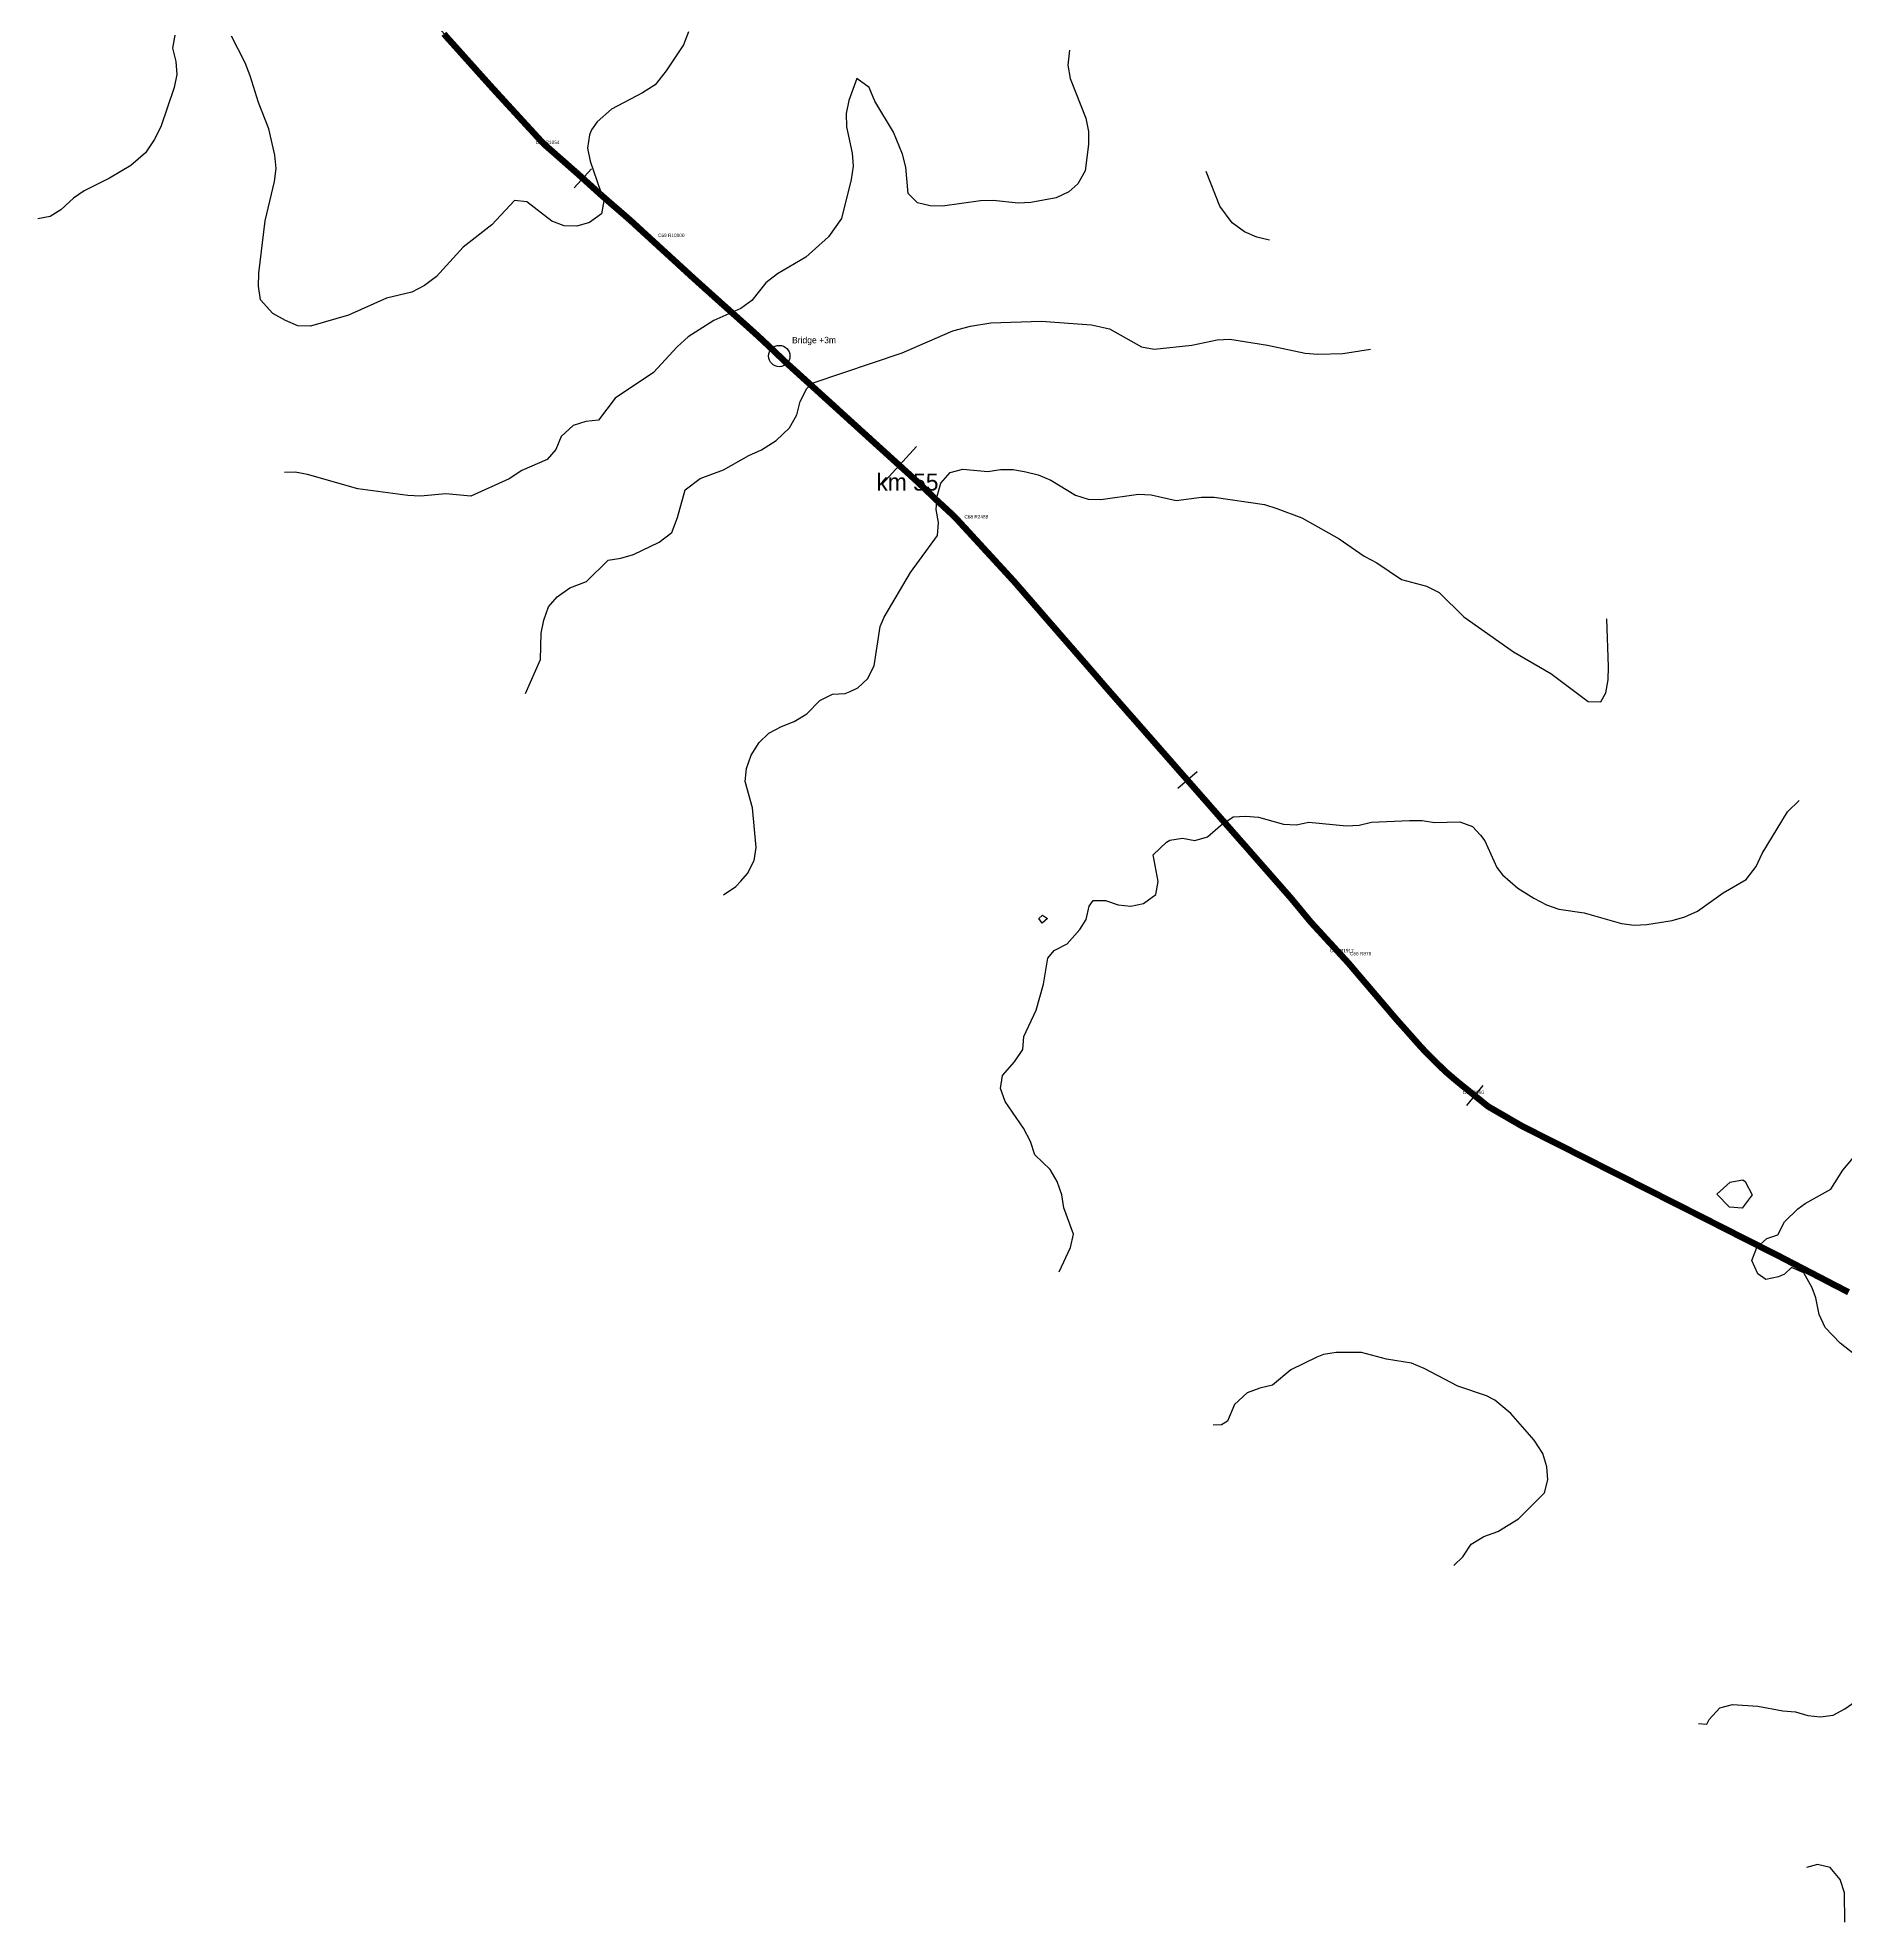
# Model space of a CAD drawing. Header units: metres. Extents: x 697254 to 930473, y 8023396 to 8227001.
# Drawn here: x 884251 to 888489, y 8049612 to 8054031 of the extents above; entities that cross this region are included whole.
import ezdxf

# ---------------------------------------------------------------- set-up
doc = ezdxf.new("R2010")
doc.units = ezdxf.units.M
for name, color, linetype in [('ALIGNMENT_FITTED', 4, 'Continuous'), ('CENTRELINE', 7, 'Continuous'), ('CHAINAGE', 7, 'Continuous'), ('CONTOUR_10M', 33, 'Continuous'), ('CONTOUR_INDEX_50M', 34, 'Continuous'), ('CURVE_LABELS', 4, 'Continuous'), ('GRADE_0-4', 3, 'Continuous'), ('GRADE_4-6', 2, 'Continuous'), ('PROFILE_FLAGS', 6, 'Continuous')]:
    doc.layers.add(name, color=color, linetype=linetype)

msp = doc.modelspace()

# ---------------------------------------------------------------- linework, layer by layer
at = {"layer": 'ALIGNMENT_FITTED'}
for p, q in [((885389.3, 8053834.6), (884346.3, 8054994.5)), ((885654.4, 8053589.7), (885471.7, 8053752.6)), ((886313.1, 8052990.1), (885737, 8053515.3)), ((887277.3, 8051913.6), (886508.2, 8052791.2)), ((887466.4, 8051695.7), (887326.4, 8051858.6)), ((888489.4, 8051094.8), (887759.6, 8051465.6))]:
    msp.add_line(p, q, dxfattribs=at)
for centre, radius, start, end in [((886173, 8054539.3), 1053.9, -138.0387, -131.7141), ((879000.3, 8046124.9), 10000, 47.64921, 48.28587), ((884636.8, 8051151.2), 2488.4, 41.23, 47.6492), ((888718.7, 8053176.8), 1916.6, -138.77, -137.4312), ((886662.1, 8051287.7), 876, 40.6766, 42.5688), ((888194.4, 8052321.4), 960, -139.3234, -116.935)]:
    msp.add_arc(centre, radius, start, end, dxfattribs=at)
at = {"layer": 'CENTRELINE'}
msp.add_polyline3d([(888497, 8051089.7, 1412), (888488.1, 8051094.3, 1411.6), (888479.2, 8051098.9, 1411.1), (888470.3, 8051103.5, 1411.2), (888461.4, 8051108.1, 1411), (888452.5, 8051112.7, 1410.7), (888443.6, 8051117.4, 1410.6), (888434.7, 8051122, 1410.5), (888425.9, 8051126.6, 1410.4), (888417, 8051131.2, 1410.4), (888408.1, 8051135.8, 1410.2), (888399.2, 8051140.4, 1410.1), (888390.3, 8051145.1, 1410), (888381.4, 8051149.7, 1409.8), (888372.5, 8051154.3, 1409.7), (888363.6, 8051158.9, 1409.6), (888354.8, 8051163.5, 1409.9), (888345.9, 8051168.1, 1410.2), (888337, 8051172.8, 1410.4), (888328.1, 8051177.3, 1410.7), (888319.1, 8051181.8, 1411), (888310.2, 8051186.4, 1411.1), (888301.3, 8051190.9, 1410.9), (888292.3, 8051195.4, 1410.4), (888283.4, 8051200, 1410), (888274.5, 8051204.5, 1409.7), (888265.5, 8051209, 1409.5), (888256.6, 8051213.6, 1409.4), (888247.7, 8051218.1, 1409.3), (888238.7, 8051222.6, 1409.3), (888229.8, 8051227.1, 1409.3), (888220.9, 8051231.7, 1409.2), (888212, 8051236.2, 1409.1), (888203, 8051240.7, 1409.1), (888194.1, 8051245.3, 1409), (888185.2, 8051249.8, 1409), (888176.2, 8051254.3, 1408.9), (888167.3, 8051258.9, 1408.8), (888158.4, 8051263.4, 1408.8), (888149.4, 8051267.9, 1409.2), (888140.5, 8051272.5, 1409.6), (888131.6, 8051277, 1409.9), (888122.6, 8051281.5, 1409.8), (888113.7, 8051286, 1409.7), (888104.8, 8051290.6, 1409.6), (888095.8, 8051295.1, 1409.5), (888086.9, 8051299.6, 1409.3), (888078, 8051304.1, 1409.3), (888069, 8051308.6, 1409.4), (888060.1, 8051313.1, 1409.4), (888051.1, 8051317.7, 1409.3), (888042.2, 8051322.2, 1409.1), (888033.3, 8051326.7, 1409.1), (888024.3, 8051331.2, 1409), (888015.4, 8051335.7, 1409), (888006.5, 8051340.2, 1409), (887997.5, 8051344.8, 1408.9), (887988.6, 8051349.3, 1408.8), (887979.6, 8051353.8, 1408.6), (887970.7, 8051358.3, 1408.6), (887961.8, 8051362.8, 1408.5), (887952.8, 8051367.4, 1408.5), (887943.9, 8051371.9, 1408.6), (887935, 8051376.4, 1408.6), (887926, 8051380.9, 1408.5), (887917.1, 8051385.4, 1408.5), (887908.1, 8051389.9, 1408.6), (887899.2, 8051394.5, 1408.5), (887890.3, 8051399, 1408.4), (887881.3, 8051403.5, 1408.4), (887872.4, 8051408, 1408.5), (887863.5, 8051412.5, 1408.6), (887854.5, 8051417, 1408.6), (887845.6, 8051421.6, 1408.5), (887836.6, 8051426.1, 1408.4), (887827.7, 8051430.6, 1408.1), (887818.8, 8051435.1, 1407.8), (887809.8, 8051439.6, 1407.5), (887800.9, 8051444.1, 1407.5), (887791.9, 8051448.7, 1407.7), (887783, 8051453.2, 1407.8), (887774.1, 8051457.7, 1407.9), (887765.1, 8051462.2, 1408), (887756.2, 8051466.7, 1407.9), (887747.3, 8051471.2, 1407.7), (887738.3, 8051475.8, 1407.3), (887729.4, 8051480.4, 1407.1), (887720.8, 8051485.4, 1407), (887712.1, 8051490.4, 1407.1), (887703.4, 8051495.4, 1407.1), (887694.8, 8051500.5, 1407.1), (887686.1, 8051505.5, 1407.1), (887677.4, 8051510.5, 1407.2), (887668.8, 8051515.5, 1407.2), (887660.1, 8051520.5, 1407.2), (887651.5, 8051525.6, 1407.1), (887643.7, 8051531.9, 1407.1), (887635.9, 8051538.2, 1407.1), (887628.1, 8051544.5, 1407.2), (887620.3, 8051550.8, 1407.2), (887612.5, 8051557.1, 1407.1), (887604.7, 8051563.4, 1407), (887596.9, 8051569.6, 1406.9), (887589.1, 8051575.9, 1406.8), (887581.4, 8051582.2, 1406.8), (887573.7, 8051588.6, 1406.9), (887566, 8051595.1, 1406.9), (887558.4, 8051601.7, 1406.8), (887550.8, 8051608.2, 1406.7), (887543.7, 8051615.2, 1406.7), (887536.6, 8051622.2, 1406.8), (887529.5, 8051629.3, 1406.8), (887522.4, 8051636.4, 1406.8), (887515.3, 8051643.5, 1406.8), (887508.2, 8051650.5, 1406.6), (887501.2, 8051657.6, 1406.5), (887494.3, 8051664.9, 1406.5), (887487.7, 8051672.4, 1406.5), (887481, 8051679.9, 1406.4), (887474.4, 8051687.4, 1406.3), (887467.7, 8051694.9, 1406.3), (887461.1, 8051702.4, 1406.3), (887454.4, 8051709.9, 1406.2), (887447.8, 8051717.3, 1406.1), (887441.1, 8051724.8, 1406.2), (887434.5, 8051732.3, 1406.4), (887428, 8051740, 1406.5), (887421.5, 8051747.6, 1406.4), (887415, 8051755.2, 1406.3), (887408.5, 8051762.8, 1406), (887402, 8051770.4, 1405.9), (887395.5, 8051778.1, 1405.8), (887389, 8051785.7, 1405.7), (887382.5, 8051793.3, 1405.6), (887376, 8051800.9, 1405.5), (887369.5, 8051808.6, 1405.6), (887363, 8051816.2, 1405.5), (887356.5, 8051823.8, 1405.3), (887350, 8051831.4, 1405), (887343.5, 8051839, 1404.8), (887337, 8051846.7, 1404.7), (887330.5, 8051854.3, 1404.6), (887324, 8051861.9, 1404.4), (887317.3, 8051869.3, 1404.5), (887310.5, 8051876.6, 1404.7), (887303.7, 8051884, 1404.7), (887296.9, 8051891.4, 1404.6), (887290.2, 8051898.8, 1404.2), (887283.4, 8051906.2, 1403.9), (887276.6, 8051913.5, 1403.9), (887269.8, 8051920.9, 1403.9), (887263.1, 8051928.3, 1404), (887256.3, 8051935.7, 1404.1), (887249.5, 8051943, 1404.2), (887242.7, 8051950.4, 1404.2), (887236, 8051957.8, 1404), (887229.6, 8051965.5, 1403.7), (887223.2, 8051973.2, 1403.4), (887216.8, 8051980.9, 1403.5), (887210.5, 8051988.7, 1403.7), (887204.1, 8051996.4, 1403.7), (887197.7, 8052004.1, 1403.4), (887191.3, 8052011.8, 1402.6), (887184.7, 8052019.4, 1402.2), (887178.1, 8052026.9, 1402), (887171.5, 8052034.4, 1401.7), (887164.9, 8052042, 1401.4), (887158.3, 8052049.5, 1401.2), (887151.7, 8052057, 1401.2), (887145.1, 8052064.5, 1401.1), (887138.5, 8052072.1, 1401), (887131.9, 8052079.6, 1401), (887125.3, 8052087.1, 1401), (887118.7, 8052094.6, 1401.1), (887112.1, 8052102.2, 1401.2), (887105.5, 8052109.7, 1401.2), (887098.9, 8052117.2, 1401.4), (887092.3, 8052124.8, 1401.5), (887085.7, 8052132.3, 1401.4), (887079.1, 8052139.8, 1401.3), (887072.4, 8052147.3, 1400.9), (887065.8, 8052154.9, 1400.6), (887059.2, 8052162.4, 1400.3), (887052.6, 8052169.9, 1400.1), (887046, 8052177.4, 1400.2), (887039.4, 8052185, 1400.2), (887032.8, 8052192.5, 1400), (887026.2, 8052200, 1399.7), (887019.6, 8052207.6, 1399.5), (887013, 8052215.1, 1399.3), (887006.4, 8052222.6, 1399.1), (886999.8, 8052230.1, 1398.9), (886993.2, 8052237.7, 1398.8), (886986.6, 8052245.2, 1398.9), (886980, 8052252.7, 1399), (886973.4, 8052260.3, 1399.1), (886966.8, 8052267.8, 1399.3), (886960.2, 8052275.3, 1399.1), (886953.6, 8052282.8, 1398.9), (886947, 8052290.4, 1398.6), (886940.3, 8052297.9, 1398.3), (886933.7, 8052305.4, 1398.3), (886927.1, 8052312.9, 1398.4), (886920.5, 8052320.5, 1398.2), (886913.9, 8052328, 1397.9), (886907.3, 8052335.5, 1397.8), (886900.7, 8052343.1, 1398), (886894.1, 8052350.6, 1398.1), (886887.5, 8052358.1, 1398.1), (886880.9, 8052365.6, 1397.9), (886874.3, 8052373.2, 1397.5), (886867.7, 8052380.7, 1397.1), (886861.1, 8052388.2, 1396.9), (886854.5, 8052395.7, 1396.7), (886847.9, 8052403.3, 1396.6), (886841.3, 8052410.8, 1396.5), (886834.7, 8052418.3, 1396.4), (886828.1, 8052425.9, 1396.3), (886821.5, 8052433.4, 1396.2), (886814.8, 8052440.9, 1396.1), (886808.2, 8052448.4, 1396), (886801.6, 8052456, 1395.9), (886795, 8052463.5, 1395.8), (886788.4, 8052471, 1395.9), (886781.8, 8052478.5, 1395.9), (886775.2, 8052486.1, 1395.7), (886768.6, 8052493.6, 1395.6), (886762, 8052501.1, 1395.5), (886755.4, 8052508.7, 1395.4), (886748.9, 8052516.3, 1395.3), (886742.3, 8052523.8, 1395.3), (886735.8, 8052531.4, 1395.1), (886729.2, 8052539, 1395), (886722.7, 8052546.5, 1394.9), (886716.1, 8052554.1, 1394.9), (886709.6, 8052561.7, 1394.9), (886703, 8052569.3, 1394.8), (886696.4, 8052576.8, 1394.7), (886689.9, 8052584.4, 1394.5), (886683.3, 8052591.9, 1394.4), (886676.7, 8052599.5, 1394.4), (886670.1, 8052607, 1394.4), (886663.6, 8052614.6, 1394.4), (886657, 8052622.1, 1394.3), (886650.4, 8052629.7, 1394.2), (886643.8, 8052637.3, 1394.2), (886637.3, 8052644.8, 1394.1), (886630.7, 8052652.4, 1394), (886624.1, 8052659.9, 1393.8), (886617.5, 8052667.5, 1393.6), (886611, 8052675, 1393.5), (886604.4, 8052682.6, 1393.5), (886597.9, 8052690.2, 1393.5), (886591.3, 8052697.7, 1393.4), (886584.7, 8052705.3, 1393.3), (886578.2, 8052712.9, 1393.2), (886571.6, 8052720.4, 1393.1), (886565, 8052728, 1392.9), (886558.5, 8052735.6, 1392.7), (886551.9, 8052743.1, 1392.6), (886545.4, 8052750.7, 1392.5), (886538.7, 8052758.2, 1392.4), (886531.9, 8052765.5, 1392.3), (886525.2, 8052772.9, 1392.2), (886518.4, 8052780.3, 1392.1), (886511.6, 8052787.7, 1392), (886504.8, 8052795, 1391.9), (886498.1, 8052802.4, 1391.8), (886491.3, 8052809.8, 1391.7), (886484.5, 8052817.2, 1391.6), (886477.7, 8052824.5, 1391.6), (886470.9, 8052831.9, 1391.5), (886464.2, 8052839.3, 1391.4), (886457.4, 8052846.7, 1391.2), (886450.6, 8052854, 1390.9), (886443.8, 8052861.4, 1390.7), (886437.1, 8052868.8, 1391), (886430.3, 8052876.2, 1391.2), (886423.5, 8052883.5, 1391.2), (886416.7, 8052890.9, 1391.1), (886410, 8052898.3, 1391.2), (886403.2, 8052905.7, 1391.1), (886396, 8052912.6, 1390.6), (886388.7, 8052919.4, 1389.8), (886381.3, 8052926.2, 1389.8), (886374, 8052933, 1390), (886366.6, 8052939.8, 1390), (886359.2, 8052946.6, 1389.9), (886352, 8052953.5, 1389.7), (886344.8, 8052960.5, 1389.4), (886337.5, 8052967.4, 1389.1), (886330.3, 8052974.3, 1388.8), (886323.1, 8052981.2, 1388.5), (886315.8, 8052988.2, 1388.4), (886308.4, 8052994.9, 1388.1), (886301, 8053001.6, 1387.9), (886293.6, 8053008.4, 1387.6), (886286.2, 8053015.1, 1387.3), (886278.8, 8053021.8, 1387), (886271.4, 8053028.6, 1386.7), (886263.9, 8053035.3, 1386.5), (886256.5, 8053042, 1386.2), (886249.1, 8053048.7, 1385.9), (886241.7, 8053055.5, 1385.6), (886234.3, 8053062.2, 1385.4), (886226.9, 8053068.9, 1385.1), (886219.4, 8053075.7, 1384.8), (886212, 8053082.4, 1384.6), (886204.6, 8053089.1, 1384.5), (886197.2, 8053095.9, 1384.4), (886189.8, 8053102.6, 1384.2), (886182.4, 8053109.3, 1383.9), (886175, 8053116.1, 1383.7), (886167.6, 8053122.8, 1383.5), (886160.1, 8053129.5, 1383.3), (886152.7, 8053136.3, 1383.1), (886145.3, 8053143, 1382.8), (886137.9, 8053149.7, 1382.4), (886130.5, 8053156.5, 1382.1), (886123.1, 8053163.2, 1381.9), (886115.7, 8053169.9, 1381.7), (886108.3, 8053176.7, 1381.6), (886100.8, 8053183.4, 1381.3), (886093.4, 8053190.1, 1381.2), (886086, 8053196.9, 1381.2), (886078.6, 8053203.6, 1381.5), (886071.2, 8053210.3, 1381.6), (886063.7, 8053217, 1380.9), (886056.3, 8053223.8, 1380.2), (886048.9, 8053230.5, 1379.6), (886041.5, 8053237.2, 1379), (886034.1, 8053243.9, 1378.4), (886026.6, 8053250.7, 1377.9), (886019.2, 8053257.4, 1377.7), (886011.8, 8053264.1, 1377.4), (886004.4, 8053270.9, 1377.2), (885997.2, 8053277.8, 1376.9), (885989.9, 8053284.7, 1376.7), (885982.7, 8053291.6, 1376.4), (885975.5, 8053298.6, 1376.2), (885968.2, 8053305.4, 1376), (885960.9, 8053312.3, 1375.7), (885953.6, 8053319.1, 1375.5), (885946.2, 8053326, 1376.4), (885938.9, 8053332.8, 1377.2), (885931.5, 8053339.5, 1377.9), (885924.1, 8053346.2, 1378.6), (885916.6, 8053352.9, 1378.9), (885909.1, 8053359.6, 1379.1), (885901.6, 8053366.2, 1379.3), (885894.2, 8053372.9, 1379.3), (885886.7, 8053379.6, 1379.6), (885879.2, 8053386.2, 1380), (885871.8, 8053392.9, 1380.4), (885864.3, 8053399.6, 1380.7), (885856.8, 8053406.2, 1380.8), (885849.4, 8053412.9, 1381), (885841.9, 8053419.6, 1381), (885834.4, 8053426.3, 1381.2), (885827, 8053433, 1381.5), (885819.5, 8053439.7, 1381.6), (885812.1, 8053446.4, 1381.6), (885804.6, 8053453.1, 1381.7), (885797.2, 8053459.8, 1382), (885789.8, 8053466.5, 1382.4), (885782.4, 8053473.2, 1382.8), (885775, 8053480, 1383), (885767.6, 8053486.8, 1383.2), (885760.2, 8053493.5, 1383.4), (885752.8, 8053500.3, 1383.5), (885745.5, 8053507.1, 1383.7), (885738.1, 8053513.8, 1383.8), (885730.7, 8053520.6, 1383.9), (885723.3, 8053527.4, 1384.1), (885715.9, 8053534.1, 1384.3), (885708.5, 8053540.9, 1384.4), (885701.2, 8053547.7, 1384.6), (885693.8, 8053554.4, 1384.8), (885686.4, 8053561.2, 1385), (885679, 8053567.9, 1385.3), (885671.6, 8053574.7, 1385.6), (885664.2, 8053581.5, 1385.9), (885656.9, 8053588.2, 1386.2), (885649.5, 8053595, 1386.3), (885642.1, 8053601.8, 1386.5), (885634.6, 8053608.4, 1386.5), (885627, 8053615, 1387.1), (885619.5, 8053621.5, 1387.8), (885611.9, 8053628.1, 1388.2), (885604.3, 8053634.6, 1388.4), (885596.7, 8053641.2, 1389), (885589.2, 8053647.7, 1389.6), (885581.6, 8053654.3, 1390), (885574.1, 8053660.9, 1390.2), (885566.6, 8053667.6, 1390.1), (885559.2, 8053674.3, 1389.8), (885551.8, 8053681, 1389.7), (885544.3, 8053687.8, 1390.3), (885536.9, 8053694.5, 1391), (885529.5, 8053701.2, 1391.1), (885522.1, 8053707.9, 1390.9), (885514.6, 8053714.6, 1390.8), (885507.1, 8053721.2, 1391.3), (885499.6, 8053727.8, 1391.7), (885492.1, 8053734.5, 1391.9), (885484.6, 8053741.1, 1392.1), (885477, 8053747.7, 1392.8), (885469.5, 8053754.3, 1393.2), (885462, 8053760.9, 1393.3), (885454.5, 8053767.5, 1393), (885447, 8053774.1, 1393.2), (885439.4, 8053780.7, 1394.1), (885432.4, 8053787.9, 1394.9), (885425.6, 8053795.2, 1395.4), (885418.9, 8053802.6, 1396), (885412.1, 8053810, 1396.9), (885405.3, 8053817.4, 1397.9), (885398.5, 8053824.7, 1398.5), (885391.8, 8053832.1, 1398.7), (885385, 8053839.5, 1398.1), (885378.2, 8053846.9, 1396.1), (885371.5, 8053854.3, 1394.4), (885364.7, 8053861.6, 1393.2), (885357.9, 8053869, 1392.6), (885351.1, 8053876.4, 1393.1), (885344.4, 8053883.8, 1393.7), (885337.6, 8053891.1, 1394.4), (885330.8, 8053898.5, 1395.2), (885324.1, 8053905.9, 1396.3), (885317.3, 8053913.3, 1397.1), (885310.6, 8053920.7, 1397.8), (885303.9, 8053928.2, 1398.6), (885297.2, 8053935.6, 1398.9), (885290.5, 8053943.1, 1398.3), (885283.8, 8053950.6, 1397.1), (885277.2, 8053958, 1396), (885270.5, 8053965.5, 1395.3), (885263.8, 8053972.9, 1395), (885257.1, 8053980.4, 1394.7), (885250.4, 8053987.8, 1394.9), (885243.8, 8053995.3, 1395.1), (885237.1, 8054002.8, 1395.5), (885230.4, 8054010.2, 1395.6), (885223.7, 8054017.7, 1395.4), (885217, 8054025.1, 1395.3), (885210.3, 8054032.6, 1395.3)], dxfattribs=at)
at = {"layer": 'CHAINAGE'}
for p, q in [((885549.6, 8053723.4), (885509.4, 8053678.9)), ((886311.7, 8053073), (886231, 8052984.1)), ((886969.5, 8052310.1), (886924.4, 8052270.6)), ((887639.2, 8051574.1), (887601.5, 8051527.4))]:
    msp.add_line(p, q, dxfattribs=at)
at = {"layer": 'CONTOUR_10M'}
for points, elevation in [([(884572.7, 8054037.3), (884567.5, 8054006.6), (884575.2, 8053975.7), (884577.4, 8053944.8), (884571.3, 8053914.1), (884539.9, 8053822.4), (884524.7, 8053791.9), (884503.7, 8053761.5), (884469.3, 8053731.3), (884419.7, 8053701.5), (884360.4, 8053671.8), (884335.3, 8053655.2), (884305.3, 8053627.4), (884280.5, 8053611.8), (884251.3, 8053606.6)], 1390), ([(885776.8, 8054045), (885765.4, 8054014.5), (885724.8, 8053953.7), (885699.1, 8053920.8), (885669.2, 8053901.7), (885596.5, 8053863.7), (885563.3, 8053833.6), (885549.4, 8053815.1), (885544.8, 8053803.1), (885540.7, 8053772.4), (885546.6, 8053741.5), (885579, 8053648.5), (885572.9, 8053617.8), (885545.2, 8053597.5), (885515.5, 8053589.2), (885486, 8053590.4), (885456.7, 8053601.3), (885398.5, 8053646.5), (885369, 8053649.4), (885316.4, 8053592), (885248.8, 8053540.2), (885186.6, 8053471.3), (885158.4, 8053449.8), (885128.6, 8053434.3), (885069.2, 8053420.5), (884979.9, 8053380.2), (884890.8, 8053354.7), (884861.3, 8053355.7), (884832, 8053367.9), (884802.7, 8053384.8), (884773.8, 8053416.3), (884769.1, 8053448.5), (884769.9, 8053479.2), (884784.6, 8053602.1), (884806.5, 8053694.1), (884810.3, 8053724.8), (884807.1, 8053755.7), (884793.5, 8053817.5), (884769.3, 8053879.6), (884749.6, 8053941.5), (884738, 8053972.5), (884705.7, 8054034.7)], 1390), ([(886670.7, 8054002), (886666.8, 8053966.4), (886672.1, 8053935.5), (886708.8, 8053842.4), (886714.9, 8053811.5), (886715.3, 8053780.7), (886706.9, 8053719.3), (886690.3, 8053688.8), (886669, 8053669.9), (886639.2, 8053655.8), (886579.9, 8053644.8), (886550.3, 8053643.3), (886491.4, 8053649.7), (886461.8, 8053648.8), (886373, 8053636), (886343.5, 8053637), (886314.1, 8053644.1), (886292.2, 8053665.6), (886287.1, 8053727.3), (886278.8, 8053758.3), (886258.2, 8053809.8), (886214.3, 8053882.7), (886201.1, 8053914.3), (886172, 8053935.5), (886153.3, 8053883.8), (886146.7, 8053853.2), (886147.8, 8053822.4), (886161, 8053760.5), (886163.5, 8053729.7), (886158.4, 8053699), (886135.5, 8053607.1), (886105.8, 8053564.1), (886052.1, 8053516.3), (885986, 8053477.3), (885958.3, 8053456.5), (885925.7, 8053415.2), (885900.1, 8053396), (885836.2, 8053368.2), (885776.4, 8053330.1), (885750.7, 8053306.5), (885695, 8053246), (885605.2, 8053186.1), (885565.9, 8053134.6), (885536.3, 8053131.5), (885506.6, 8053121.6), (885478.7, 8053096.2), (885466.3, 8053065.6), (885446, 8053042.4), (885386.4, 8053016.3), (885356.5, 8052997), (885267.1, 8052956), (885208.1, 8052961.7), (885149, 8052955.9), (885119.5, 8052957.9), (885001.6, 8052973.3), (884884.1, 8053006.7), (884854.7, 8053012.7), (884829.6, 8053011.5)], 1380), ([(887139.6, 8053556.8), (887110, 8053563.8), (887080.7, 8053575.9), (887051.6, 8053596.8), (887022.8, 8053636.4), (886991.1, 8053717.7)], 1380), ([(885394.8, 8052493.5), (885429.8, 8052573.6), (885431.4, 8052635.2), (885437.9, 8052665.8), (885449.3, 8052696.4), (885469.3, 8052719.9), (885499.3, 8052741.5), (885538.1, 8052756.3), (885589.1, 8052805.9), (885618.7, 8052810.6), (885648.4, 8052819.6), (885708.1, 8052848.2), (885738, 8052871.1), (885751.4, 8052906.2), (885769.5, 8052971.4), (885804.8, 8052997.5), (885859, 8053017.6), (885918.7, 8053051.9), (885948.5, 8053065), (885982.4, 8053086.5), (886013.6, 8053116.7), (886030.9, 8053147.2), (886039.3, 8053177.8), (886054.8, 8053208.3), (886069.7, 8053222.2), (886277.8, 8053292.5), (886396.9, 8053344.1), (886438.2, 8053354.9), (886485.9, 8053362.8), (886604.1, 8053366.6), (886722.1, 8053357.9), (886764.3, 8053348.6), (886839.2, 8053306.7), (886868.7, 8053301.1), (886957.4, 8053310.5), (887016.7, 8053322.6), (887046.3, 8053324), (887134.6, 8053309.9), (887222.9, 8053291.4), (887252.4, 8053289), (887311.5, 8053290.6), (887375.9, 8053300.7)], 1380), ([(885859.5, 8052021.4), (885887.9, 8052041.3), (885899.6, 8052053.2), (885915.5, 8052071.6), (885931.5, 8052102.1), (885936, 8052132.8), (885927.3, 8052225.3), (885910.1, 8052287.3), (885912.8, 8052318), (885924.3, 8052348.6), (885942.9, 8052379), (885965.3, 8052400.2), (885995.1, 8052416.5), (886024.9, 8052428), (886054.8, 8052445.5), (886084.9, 8052477.2), (886114.7, 8052491.6), (886144.3, 8052493.6), (886156.6, 8052498.1), (886174.1, 8052507.1), (886197, 8052528.1), (886212.5, 8052558.6), (886226.3, 8052650.7), (886236.3, 8052672.3), (886297.4, 8052777.6), (886360.7, 8052863.7), (886363.2, 8052894.4), (886358.2, 8052925.3), (886360, 8052956.1), (886368.9, 8052986.7), (886390.5, 8053011.5), (886420.2, 8053019.2), (886479.2, 8053014.1), (886508.8, 8053019), (886538.3, 8053019.1), (886567.8, 8053013.6), (886597.2, 8053006.4), (886626.5, 8052994), (886684.9, 8052958.8), (886714.2, 8052949.5), (886743.7, 8052948.1), (886832.6, 8052960.7), (886862.1, 8052959.7), (886920.9, 8052946.3), (886980.1, 8052953.9), (887009.7, 8052954.1), (887127.5, 8052936.8), (887156.8, 8052927.6), (887215.5, 8052905.1), (887303.1, 8052856.2), (887361.4, 8052815.3), (887390.7, 8052800.1), (887449, 8052760.6), (887507.7, 8052744.9), (887537, 8052730.3), (887595, 8052673.2), (887711.7, 8052591.3), (887799.2, 8052540.2), (887886.5, 8052475), (887916, 8052473.9), (887927.7, 8052494.8), (887933.1, 8052525.5), (887934, 8052556.3), (887930.5, 8052668.3)], 1390), ([(888535.8, 8050924), (888477.7, 8050970.5), (888442.5, 8051006.7), (888427.8, 8051037.8), (888420.7, 8051076.6), (888411.9, 8051099.7), (888392.2, 8051134.8), (888363, 8051147.9), (888347.1, 8051131.8), (888333, 8051125.7), (888303.4, 8051119.8), (888284.5, 8051133), (888270.2, 8051164), (888282.2, 8051194.6), (888305.2, 8051215.4), (888331, 8051224.5), (888346.6, 8051255), (888378.3, 8051285.1), (888395.4, 8051298.1), (888455.1, 8051331.6), (888483.5, 8051375.5), (888509, 8051405.8)], 1410), ([(888227.4, 8051349.6), (888248.8, 8051353.1), (888254.5, 8051349.1), (888271.2, 8051318), (888247.5, 8051286.4), (888218, 8051289.1), (888188.2, 8051319.6), (888219.2, 8051347.7), (888227.4, 8051349.6)], 1410), ([(888145.5, 8050078.3), (888165.1, 8050077.2), (888170.4, 8050088.2), (888195.3, 8050115.3), (888225, 8050123), (888284, 8050119.5), (888342.9, 8050108.3), (888372.4, 8050106.2), (888401.7, 8050097.1), (888431.2, 8050094), (888460.8, 8050098.1), (888488, 8050112.8), (888574, 8050172.8)], 1410), ([(888488.4, 8049612.4), (888487.7, 8049681.7), (888477.2, 8049712.7), (888453.9, 8049741), (888424.5, 8049747.6), (888398.7, 8049741)], 1410)]:
    msp.add_lwpolyline(points, dxfattribs=dict(at, elevation=elevation))
at = {"layer": 'CONTOUR_INDEX_50M', "elevation": 1400}
for points in [[(886646.2, 8051137.5), (886672.5, 8051194.8), (886679.6, 8051225.5), (886657, 8051287.5), (886652.1, 8051318.4), (886641.7, 8051349.4), (886624.9, 8051377.7), (886589.4, 8051412), (886578.8, 8051443), (886562.8, 8051474.1), (886519.8, 8051536.5), (886508.5, 8051567.5), (886513.6, 8051598.2), (886541.2, 8051629.6), (886561.1, 8051658.9), (886563.6, 8051689.6), (886592.2, 8051750.7), (886609.4, 8051811.9), (886619.3, 8051873.3), (886634.8, 8051891.2), (886664.6, 8051906.6), (886694.8, 8051940.1), (886709.2, 8051964), (886716.8, 8051994.6), (886725.6, 8052008.1), (886755.2, 8052008.2), (886784.5, 8051998.2), (886814, 8051994.7), (886843.7, 8052001.3), (886872.5, 8052022.4), (886878.7, 8052053.1), (886867, 8052114.9), (886897.7, 8052145.1), (886905.6, 8052149.4), (886935.2, 8052154.4), (886964.6, 8052148.5), (886994.3, 8052157.1), (887024.4, 8052184.2), (887054.3, 8052204.5), (887083.9, 8052206.2), (887113.3, 8052203.2), (887172.1, 8052187), (887201.6, 8052185.9), (887231.3, 8052191.8), (887319.7, 8052183.1), (887349.3, 8052185.1), (887378.9, 8052191.5), (887467.6, 8052195.9), (887497.2, 8052196), (887526.6, 8052191.3), (887585.7, 8052192.8), (887615, 8052181.8), (887634, 8052161.7), (887643.9, 8052148.1), (887672.2, 8052085.5), (887685.4, 8052068.4), (887721.9, 8052036.9), (887759.5, 8052013.7), (887788.7, 8051998.2), (887818, 8051988), (887876.9, 8051979.4), (887965, 8051953.9), (887994.5, 8051950.6), (888024.1, 8051951.9), (888083.3, 8051961.4), (888113, 8051970.1), (888142.8, 8051983.5), (888202.7, 8052026.1), (888256.8, 8052057.3), (888280.5, 8052087.7), (888294.5, 8052118.2), (888354.1, 8052216.1), (888381.4, 8052242.6)], [(886598.7, 8051966.1), (886606.9, 8051973.9), (886618.7, 8051965.7), (886606.5, 8051955.1), (886598.7, 8051966.1)], [(887571.3, 8050449.2), (887592.7, 8050468.9), (887612.2, 8050499.3), (887642, 8050516.8), (887674.4, 8050528.9), (887723, 8050558.7), (887783.9, 8050619.1), (887792.2, 8050649.8), (887790, 8050680.6), (887780.5, 8050711.6), (887760.1, 8050742.8), (887705.5, 8050805.4), (887667.7, 8050836.9), (887648.4, 8050847.1), (887581.2, 8050869.4), (887501.9, 8050910.9), (887472.6, 8050923), (887413.7, 8050932.4), (887355, 8050948.3), (887295.9, 8050948.5), (887266.3, 8050944), (887250.1, 8050937.4), (887189.2, 8050907.8), (887146.8, 8050871.5), (887117.1, 8050865.1), (887087.4, 8050854.1), (887057.3, 8050826.2), (887040.6, 8050787.4), (887026.9, 8050778.9), (887007.2, 8050777.8)]]:
    msp.add_lwpolyline(points, dxfattribs=at)
at = {"layer": 'GRADE_0-4', "const_width": 15}
for points in [[(885462, 8053760.9), (885454.5, 8053767.5), (885447, 8053774.1), (885439.4, 8053780.7), (885432.4, 8053787.9), (885425.6, 8053795.2), (885418.9, 8053802.6), (885412.1, 8053810), (885405.3, 8053817.4), (885398.5, 8053824.7), (885391.8, 8053832.1), (885385, 8053839.5), (885378.2, 8053846.9), (885371.5, 8053854.3), (885364.7, 8053861.6), (885357.9, 8053869), (885351.1, 8053876.4), (885344.4, 8053883.8), (885337.6, 8053891.1), (885330.8, 8053898.5), (885324.1, 8053905.9), (885317.3, 8053913.3), (885310.6, 8053920.7), (885303.9, 8053928.2), (885297.2, 8053935.6), (885290.5, 8053943.1), (885283.8, 8053950.6), (885277.2, 8053958), (885270.5, 8053965.5), (885263.8, 8053972.9), (885257.1, 8053980.4), (885250.4, 8053987.8), (885243.8, 8053995.3), (885237.1, 8054002.8), (885230.4, 8054010.2), (885223.7, 8054017.7), (885217, 8054025.1), (885210.3, 8054032.6), (885203.7, 8054040.1)], [(888497, 8051089.7), (888488.1, 8051094.3), (888479.2, 8051098.9), (888470.3, 8051103.5), (888461.4, 8051108.1), (888452.5, 8051112.7), (888443.6, 8051117.4), (888434.7, 8051122), (888425.9, 8051126.6), (888417, 8051131.2), (888408.1, 8051135.8), (888399.2, 8051140.4), (888390.3, 8051145.1), (888381.4, 8051149.7), (888372.5, 8051154.3), (888363.6, 8051158.9), (888354.8, 8051163.5), (888345.9, 8051168.1), (888337, 8051172.8), (888328.1, 8051177.3), (888319.1, 8051181.8), (888310.2, 8051186.4), (888301.3, 8051190.9), (888292.3, 8051195.4), (888283.4, 8051200), (888274.5, 8051204.5), (888265.5, 8051209), (888256.6, 8051213.6), (888247.7, 8051218.1), (888238.7, 8051222.6), (888229.8, 8051227.1), (888220.9, 8051231.7), (888212, 8051236.2), (888203, 8051240.7), (888194.1, 8051245.3), (888185.2, 8051249.8), (888176.2, 8051254.3), (888167.3, 8051258.9), (888158.4, 8051263.4), (888149.4, 8051267.9), (888140.5, 8051272.5), (888131.6, 8051277), (888122.6, 8051281.5), (888113.7, 8051286), (888104.8, 8051290.6), (888095.8, 8051295.1), (888086.9, 8051299.6), (888078, 8051304.1), (888069, 8051308.6), (888060.1, 8051313.1), (888051.1, 8051317.7), (888042.2, 8051322.2), (888033.3, 8051326.7), (888024.3, 8051331.2), (888015.4, 8051335.7), (888006.5, 8051340.2), (887997.5, 8051344.8), (887988.6, 8051349.3), (887979.6, 8051353.8), (887970.7, 8051358.3), (887961.8, 8051362.8), (887952.8, 8051367.4), (887943.9, 8051371.9), (887935, 8051376.4), (887926, 8051380.9), (887917.1, 8051385.4), (887908.1, 8051389.9), (887899.2, 8051394.5), (887890.3, 8051399), (887881.3, 8051403.5), (887872.4, 8051408), (887863.5, 8051412.5), (887854.5, 8051417), (887845.6, 8051421.6), (887836.6, 8051426.1), (887827.7, 8051430.6), (887818.8, 8051435.1), (887809.8, 8051439.6), (887800.9, 8051444.1), (887791.9, 8051448.7), (887783, 8051453.2), (887774.1, 8051457.7), (887765.1, 8051462.2), (887756.2, 8051466.7), (887747.3, 8051471.2), (887738.3, 8051475.8), (887729.4, 8051480.4), (887720.8, 8051485.4), (887712.1, 8051490.4), (887703.4, 8051495.4), (887694.8, 8051500.5), (887686.1, 8051505.5), (887677.4, 8051510.5), (887668.8, 8051515.5), (887660.1, 8051520.5), (887651.5, 8051525.6), (887643.7, 8051531.9), (887635.9, 8051538.2), (887628.1, 8051544.5), (887620.3, 8051550.8), (887612.5, 8051557.1), (887604.7, 8051563.4), (887596.9, 8051569.6), (887589.1, 8051575.9), (887581.4, 8051582.2), (887573.7, 8051588.6), (887566, 8051595.1), (887558.4, 8051601.7), (887550.8, 8051608.2), (887543.7, 8051615.2), (887536.6, 8051622.2), (887529.5, 8051629.3), (887522.4, 8051636.4), (887515.3, 8051643.5), (887508.2, 8051650.5), (887501.2, 8051657.6), (887494.3, 8051664.9), (887487.7, 8051672.4), (887481, 8051679.9), (887474.4, 8051687.4), (887467.7, 8051694.9), (887461.1, 8051702.4), (887454.4, 8051709.9), (887447.8, 8051717.3), (887441.1, 8051724.8), (887434.5, 8051732.3), (887428, 8051740), (887421.5, 8051747.6), (887415, 8051755.2), (887408.5, 8051762.8), (887402, 8051770.4), (887395.5, 8051778.1), (887389, 8051785.7), (887382.5, 8051793.3), (887376, 8051800.9), (887369.5, 8051808.6), (887363, 8051816.2), (887356.5, 8051823.8), (887350, 8051831.4), (887343.5, 8051839), (887337, 8051846.7), (887330.5, 8051854.3), (887324, 8051861.9), (887317.3, 8051869.3), (887310.5, 8051876.6), (887303.7, 8051884), (887296.9, 8051891.4), (887290.2, 8051898.8), (887283.4, 8051906.2), (887276.6, 8051913.5), (887269.8, 8051920.9), (887263.1, 8051928.3), (887256.3, 8051935.7), (887249.5, 8051943), (887242.7, 8051950.4), (887236, 8051957.8), (887229.6, 8051965.5), (887223.2, 8051973.2), (887216.8, 8051980.9), (887210.5, 8051988.7), (887204.1, 8051996.4), (887197.7, 8052004.1), (887191.3, 8052011.8), (887184.7, 8052019.4), (887178.1, 8052026.9), (887171.5, 8052034.4), (887164.9, 8052042), (887158.3, 8052049.5), (887151.7, 8052057), (887145.1, 8052064.5), (887138.5, 8052072.1), (887131.9, 8052079.6), (887125.3, 8052087.1), (887118.7, 8052094.6), (887112.1, 8052102.2), (887105.5, 8052109.7), (887098.9, 8052117.2), (887092.3, 8052124.8), (887085.7, 8052132.3), (887079.1, 8052139.8), (887072.4, 8052147.3), (887065.8, 8052154.9), (887059.2, 8052162.4), (887052.6, 8052169.9), (887046, 8052177.4), (887039.4, 8052185), (887032.8, 8052192.5), (887026.2, 8052200), (887019.6, 8052207.6), (887013, 8052215.1), (887006.4, 8052222.6), (886999.8, 8052230.1), (886993.2, 8052237.7), (886986.6, 8052245.2), (886980, 8052252.7), (886973.4, 8052260.3), (886966.8, 8052267.8), (886960.2, 8052275.3), (886953.6, 8052282.8), (886947, 8052290.4), (886940.3, 8052297.9), (886933.7, 8052305.4), (886927.1, 8052312.9), (886920.5, 8052320.5), (886913.9, 8052328), (886907.3, 8052335.5), (886900.7, 8052343.1), (886894.1, 8052350.6), (886887.5, 8052358.1), (886880.9, 8052365.6), (886874.3, 8052373.2), (886867.7, 8052380.7), (886861.1, 8052388.2), (886854.5, 8052395.7), (886847.9, 8052403.3), (886841.3, 8052410.8), (886834.7, 8052418.3), (886828.1, 8052425.9), (886821.5, 8052433.4), (886814.8, 8052440.9), (886808.2, 8052448.4), (886801.6, 8052456), (886795, 8052463.5), (886788.4, 8052471), (886781.8, 8052478.5), (886775.2, 8052486.1), (886768.6, 8052493.6), (886762, 8052501.1), (886755.4, 8052508.7), (886748.9, 8052516.3), (886742.3, 8052523.8), (886735.8, 8052531.4), (886729.2, 8052539), (886722.7, 8052546.5), (886716.1, 8052554.1), (886709.6, 8052561.7), (886703, 8052569.3), (886696.4, 8052576.8), (886689.9, 8052584.4), (886683.3, 8052591.9), (886676.7, 8052599.5), (886670.1, 8052607), (886663.6, 8052614.6), (886657, 8052622.1), (886650.4, 8052629.7), (886643.8, 8052637.3), (886637.3, 8052644.8), (886630.7, 8052652.4), (886624.1, 8052659.9), (886617.5, 8052667.5), (886611, 8052675), (886604.4, 8052682.6), (886597.9, 8052690.2), (886591.3, 8052697.7), (886584.7, 8052705.3), (886578.2, 8052712.9), (886571.6, 8052720.4), (886565, 8052728), (886558.5, 8052735.6), (886551.9, 8052743.1), (886545.4, 8052750.7), (886538.7, 8052758.2), (886531.9, 8052765.5), (886525.2, 8052772.9), (886518.4, 8052780.3), (886511.6, 8052787.7), (886504.8, 8052795), (886498.1, 8052802.4), (886491.3, 8052809.8), (886484.5, 8052817.2), (886477.7, 8052824.5), (886470.9, 8052831.9), (886464.2, 8052839.3), (886457.4, 8052846.7), (886450.6, 8052854), (886443.8, 8052861.4), (886437.1, 8052868.8), (886430.3, 8052876.2), (886423.5, 8052883.5), (886416.7, 8052890.9), (886410, 8052898.3), (886403.2, 8052905.7), (886396, 8052912.6), (886388.7, 8052919.4), (886381.3, 8052926.2), (886374, 8052933), (886366.6, 8052939.8), (886359.2, 8052946.6), (886352, 8052953.5), (886344.8, 8052960.5), (886337.5, 8052967.4), (886330.3, 8052974.3), (886323.1, 8052981.2), (886315.8, 8052988.2), (886308.4, 8052994.9), (886301, 8053001.6), (886293.6, 8053008.4), (886286.2, 8053015.1), (886278.8, 8053021.8), (886271.4, 8053028.6), (886263.9, 8053035.3), (886256.5, 8053042), (886249.1, 8053048.7), (886241.7, 8053055.5), (886234.3, 8053062.2), (886226.9, 8053068.9), (886219.4, 8053075.7), (886212, 8053082.4), (886204.6, 8053089.1), (886197.2, 8053095.9), (886189.8, 8053102.6), (886182.4, 8053109.3), (886175, 8053116.1), (886167.6, 8053122.8), (886160.1, 8053129.5), (886152.7, 8053136.3), (886145.3, 8053143), (886137.9, 8053149.7), (886130.5, 8053156.5), (886123.1, 8053163.2), (886115.7, 8053169.9), (886108.3, 8053176.7), (886100.8, 8053183.4), (886093.4, 8053190.1), (886086, 8053196.9), (886078.6, 8053203.6), (886071.2, 8053210.3), (886063.7, 8053217), (886056.3, 8053223.8), (886048.9, 8053230.5), (886041.5, 8053237.2), (886034.1, 8053243.9), (886026.6, 8053250.7), (886019.2, 8053257.4), (886011.8, 8053264.1), (886004.4, 8053270.9), (885997.2, 8053277.8), (885989.9, 8053284.7), (885982.7, 8053291.6), (885975.5, 8053298.6), (885968.2, 8053305.4), (885960.9, 8053312.3), (885953.6, 8053319.1), (885946.2, 8053326), (885938.9, 8053332.8), (885931.5, 8053339.5), (885924.1, 8053346.2), (885916.6, 8053352.9), (885909.1, 8053359.6), (885901.6, 8053366.2), (885894.2, 8053372.9), (885886.7, 8053379.6), (885879.2, 8053386.2), (885871.8, 8053392.9), (885864.3, 8053399.6), (885856.8, 8053406.2), (885849.4, 8053412.9), (885841.9, 8053419.6), (885834.4, 8053426.3), (885827, 8053433), (885819.5, 8053439.7), (885812.1, 8053446.4), (885804.6, 8053453.1), (885797.2, 8053459.8), (885789.8, 8053466.5), (885782.4, 8053473.2), (885775, 8053480), (885767.6, 8053486.8), (885760.2, 8053493.5), (885752.8, 8053500.3), (885745.5, 8053507.1), (885738.1, 8053513.8), (885730.7, 8053520.6), (885723.3, 8053527.4), (885715.9, 8053534.1), (885708.5, 8053540.9), (885701.2, 8053547.7), (885693.8, 8053554.4), (885686.4, 8053561.2), (885679, 8053567.9), (885671.6, 8053574.7), (885664.2, 8053581.5), (885656.9, 8053588.2), (885649.5, 8053595), (885642.1, 8053601.8), (885634.6, 8053608.4), (885627, 8053615), (885619.5, 8053621.5), (885611.9, 8053628.1), (885604.3, 8053634.6), (885596.7, 8053641.2), (885589.2, 8053647.7), (885581.6, 8053654.3), (885574.1, 8053660.9), (885566.6, 8053667.6), (885559.2, 8053674.3), (885551.8, 8053681), (885544.3, 8053687.8), (885536.9, 8053694.5), (885529.5, 8053701.2), (885522.1, 8053707.9), (885514.6, 8053714.6), (885507.1, 8053721.2), (885499.6, 8053727.8), (885492.1, 8053734.5), (885484.6, 8053741.1), (885477, 8053747.7)]]:
    msp.add_lwpolyline(points, dxfattribs=at)
at = {"layer": 'GRADE_4-6', "const_width": 15}
msp.add_lwpolyline([(885477, 8053747.7), (885469.5, 8053754.3), (885462, 8053760.9)], dxfattribs=at)
at = {"layer": 'PROFILE_FLAGS'}
msp.add_circle((885989.9, 8053284.7), 25, dxfattribs=at)

# ---------------------------------------------------------------- texts
at = {"layer": 'CHAINAGE'}
msp.add_text('km 55', height=40, dxfattribs=at).set_placement((886217.6, 8052969.3))
at = {"layer": 'CURVE_LABELS'}
for s, p in [('C70 R1054', (885418.8, 8053781.9)), ('C69 R10000', (885705.8, 8053563.7)), ('C68 R2488', (886424.1, 8052903.9)), ('C67 R1917', (887281, 8051886.8)), ('C66 R876', (887328.1, 8051879.5)), ('C65 R960', (887592.5, 8051554.5))]:
    msp.add_text(s, height=8, dxfattribs=at).set_placement(p)
at = {"layer": 'PROFILE_FLAGS'}
msp.add_text('Bridge +3m', height=15, dxfattribs=at).set_placement((886019.9, 8053314.7))

doc.saveas('drawing.dxf')
